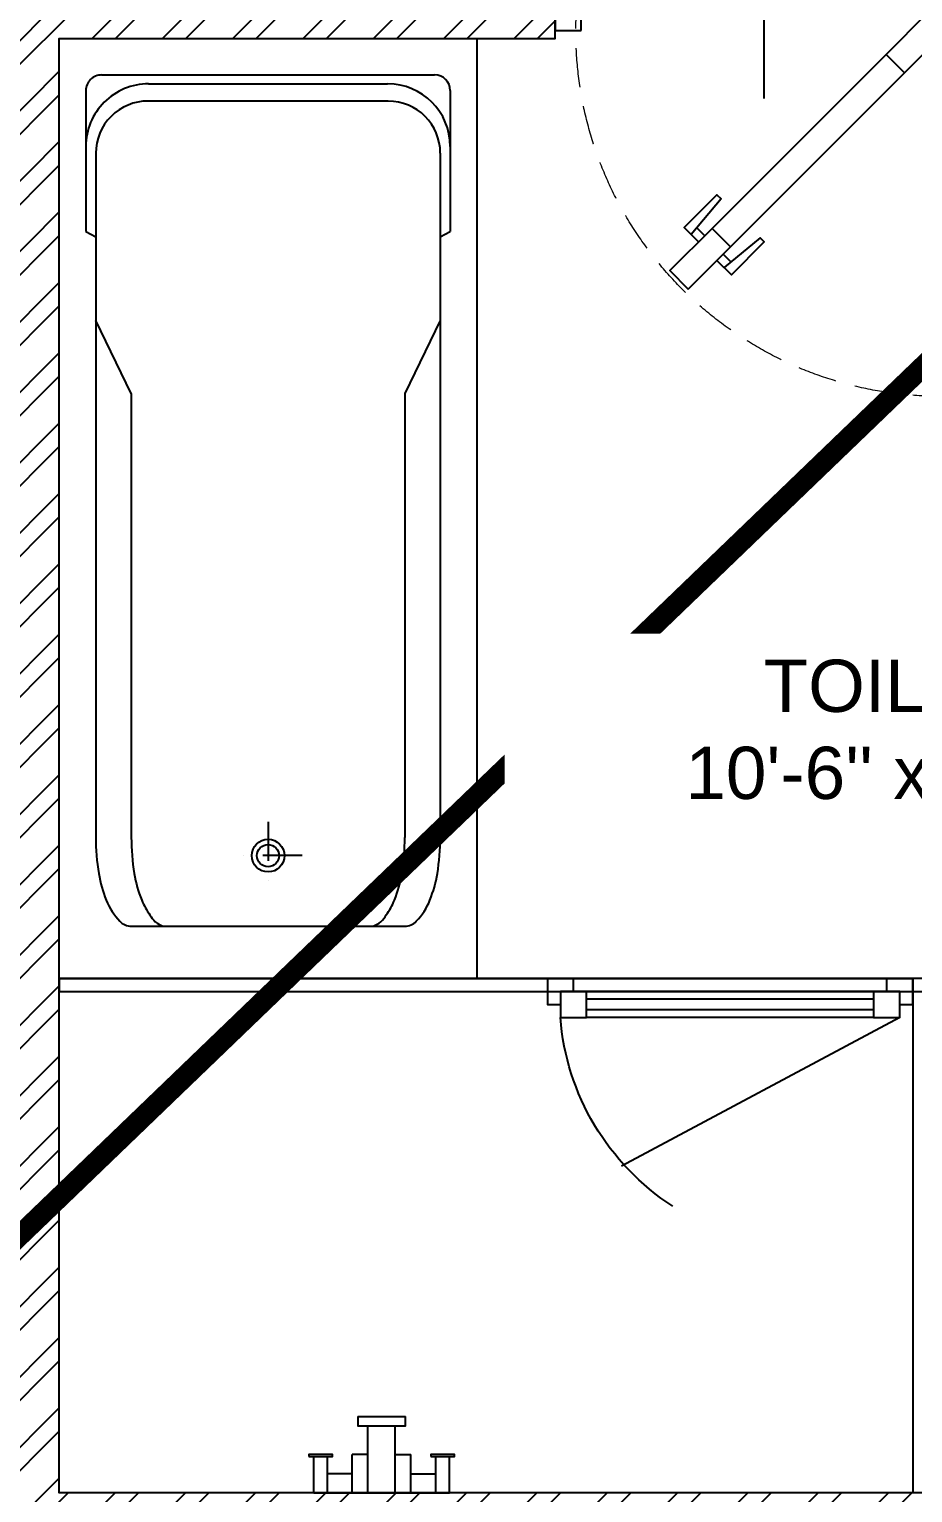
# Model space of a CAD drawing. Header units: millimetres. Extents: x -2842 to 116137, y -21481 to 17561.
# Drawn here: x 5052 to 6745, y 230 to 3033 of the extents above; entities that cross this region are included whole.
import ezdxf
from ezdxf.enums import TextEntityAlignment as Align

# ---------------------------------------------------------------- set-up
doc = ezdxf.new("R2010")
doc.units = ezdxf.units.MM
doc.header["$LTSCALE"] = 150
for name, pattern in [('DASHDOT', [1, 0.5, -0.25, 0, -0.25]), ('DASHED', [0.75, 0.5, -0.25]), ('HIDDEN', [0])]:
    doc.linetypes.add(name, pattern=pattern)
for name, color, linetype in [('ad-Door', 11, 'Continuous'), ('ad-Furniture', 8, 'Continuous'), ('ad-Text main', 7, 'Continuous'), ('ad-Text Main_Door&window Label', 7, 'Continuous'), ('ad-Toilet fixtures', 8, 'Continuous'), ('ad-Wall', 240, 'Continuous'), ('ad-Wall hatch', 8, 'Continuous')]:
    doc.layers.add(name, color=color, linetype=linetype)
doc.layers.add('ad-Glass Sectionline', color=140, linetype='Continuous', true_color=0x00bfff)
doc.layers.add('ad-Primary Roof', color=5, linetype='Continuous', true_color=0x0000ff)
doc.styles.add('New Text Style', font='arial.ttf', dxfattribs={"height": 100})
doc.styles.get("Standard").update_dxf_attribs({"font": 'arial.ttf'})

# ---------------------------------------------------------------- blocks, each defined once
blk = doc.blocks.new('3BHK+_A$0$ad_Shower')
for p, q in [((0, 130, 0), (-69.5, 130, 0)), ((0, -130), (0, 130)), ((0, 103.8, 0), (-69.5, 103.8, 0)), ((-36.4, 55.7, 0), (-36.4, 103.8, 0)), ((-145.8, -45.6), (-145.8, 45.6)), ((0, 55.7, 0), (-72.9, 55.7, 0)), ((-72.9, 26.2, 0), (-72.9, 55.7, 0)), ((0, 26.2, 0), (-128.2, 26.2, 0)), ((0, -26.2, 0), (-128.2, -26.2, 0)), ((-72.9, -26.2, 0), (-72.9, -56.1, 0)), ((0, -56.1, 0), (-72.9, -56.1, 0)), ((-36.4, -56.1, 0), (-36.4, -103.8, 0)), ((0, -103.8, 0), (-69.5, -103.8, 0)), ((0, -130, 0), (-69.5, -130, 0))]:
    blk.add_line(p, q)
blk.add_lwpolyline([(-69.5, 94.1), (-69.5, 139.7), (-72.9, 139.7), (-72.9, 94.1)], close=True)
at = {"elevation": 0}
blk.add_lwpolyline([(-145.8, -45.6), (-128.2, -45.6), (-128.2, 45.6), (-145.8, 45.6)], dxfattribs=at)
blk.add_lwpolyline([(-69.5, -139.7), (-69.5, -94.1), (-72.9, -94.1), (-72.9, -139.7)], close=True, dxfattribs=at)
blk = doc.blocks.new('$ZCDB_AUDIT_GENERATED_C85C')
at = {"color": 8}
for points in [[(675, 75), (141.8, 359.5)], [(625, 75), (75, 75)], [(50, 25), (50, 0), (0, 0), (0, 50), (25, 50)], [(675, 50), (700, 50), (700, 0), (650, 0), (650, 25)], [(700, 0), (0, 0)], [(625, 25), (75, 25)]]:
    blk.add_lwpolyline(points, dxfattribs=at)
for points in [[(75, 25), (25, 25), (25, 75), (75, 75)], [(675, 25), (625, 25), (625, 75), (675, 75)]]:
    blk.add_lwpolyline(points, close=True, dxfattribs=at)
at = {"color": 140}
for points in [[(625, 60), (75, 60)], [(625, 40), (75, 40)]]:
    blk.add_lwpolyline(points, dxfattribs=at)
at = {"color": 8, "linetype": 'HIDDEN'}
blk.add_arc((497.1, 38.3), 473.6, 122.8151, 175.5591, dxfattribs=at)
blk = doc.blocks.new('*U614126')
blk.add_blockref('$ZCDB_AUDIT_GENERATED_C85C', (0, 0))
blk = doc.blocks.new('zw$989B')
at = {"color": 0}
for p, q in [((100, 749), (370, 749)), ((220, 730), (1530, 730)), ((380, 730), (370, 749)), ((540, 730), (680, 662)), ((70, 81), (70, 719)), ((680, 662), (1530, 662)), ((1700, 138), (1700, 662)), ((87, 171), (87, 629)), ((120, 630), (120, 170)), ((680, 138), (540, 70)), ((680, 138), (1530, 138)), ((220, 70), (1530, 70)), ((370, 51), (380, 70)), ((100, 51), (370, 51))]:
    blk.add_line(p, q, dxfattribs=at)
at = {"color": 0, "linetype": 'DASHDOT'}
for p, q in [((1565, 465), (1565, 335)), ((1500, 400), (1630, 400))]:
    blk.add_line(p, q, dxfattribs=at)
at = {"color": 0}
blk.add_lwpolyline([(0, 0), (0, 800), (1800, 800), (1800, 0)], close=True, dxfattribs=at)
for radius in [31.294, 21.294]:
    blk.add_circle((1565, 400), radius, dxfattribs=at)
for centre, radius, start, end in [((100, 719), 30, 90, 180), ((207, 629), 120, 90, 180), ((220, 630), 100, 90, 180), ((1530, 305.926), 424.074, 80.592388, 90), ((1559.313, 482.846), 244.743, 68.198591, 80.592388), ((1603.673, 593.747), 125.298, 46.000099, 68.198591), ((1669.585, 662), 30.415, 0, 46.000099), ((1530, 237.926), 424.074, 80.592388, 90), ((1559.313, 414.846), 244.743, 68.198591, 80.592388), ((1603.673, 525.747), 125.298, 53.421211, 68.198591), ((1657.445, 586.304), 45.184, 19.644745, 62.452929), ((1657.445, 213.696), 45.184, 297.547071, 340.355255), ((207, 171), 120, 180, 270), ((220, 170), 100, 180, 270), ((1603.673, 274.254), 125.298, 291.801409, 306.578789), ((1530, 562.074), 424.074, 270, 279.407612), ((1559.313, 385.155), 244.743, 279.407612, 291.801409), ((1603.673, 206.254), 125.298, 291.801409, 313.999901), ((1669.585, 138), 30.415, 313.999901, 0), ((1559.313, 317.155), 244.743, 279.407612, 291.801409), ((100, 81), 30, 180, 270), ((1530, 494.074), 424.074, 270, 279.407612)]:
    blk.add_arc(centre, radius, start, end, dxfattribs=at)
blk = doc.blocks.new('zw$66EE')
at = {"layer": 'ad-Glass Sectionline'}
blk.add_lwpolyline([(8310, 1215), (5110, 1215), (5110, 1190), (8310, 1190)], close=True, dxfattribs=at)
at = {"layer": 'ad-Toilet fixtures'}
blk.add_lwpolyline([(6745, 230), (5110, 230), (5110, 1215), (6745, 1215)], close=True, dxfattribs=at)
at = {"xscale": -1, "rotation": 179.9999999999999}
blk.add_blockref('*U614126', (6045, 1215), dxfattribs=at)
at = {"layer": 'ad-Toilet fixtures', "rotation": 270}
for name, p in [('zw$989B', (5110, 3015)), ('3BHK+_A$0$ad_Shower', (5727.5, 230))]:
    blk.add_blockref(name, p, dxfattribs=at)
blk = doc.blocks.new('zw$6540')
at = {"layer": 'ad-Text main', "insert": (6703.8, 1691.2), "char_height": 100, "width": 1380.84, "attachment_point": 5, "bg_fill": 2}
blk.add_mtext("TOILET\\P10'-6'' x 9'-2''", dxfattribs=at)
blk = doc.blocks.new('*U638143')
for p, q in [((-463.3, 543.1), (-478.2, 528.2)), ((-528.5, 478), (-513.6, 492.9)), ((-25, 127.8), (-25, 94.4)), ((-8.3, 111.1), (-41.7, 111.1))]:
    blk.add_line(p, q)
for points in [[(-545, 595), (-464.2, 514.2), (-499.5, 478.8), (-580.3, 559.6)], [(-130.8, 180.8), (-464.2, 514.2), (-499.5, 478.8), (-166.2, 145.5)], [(-50, 100), (-130.8, 180.8), (-166.2, 145.5), (-85.4, 64.6)], [(-750, 100), (-750, 50), (-728.6, 50), (-728.6, 35.7), (-728.6, 0), (-800, 0), (-800, 100)], [(-50, 100), (0, 100), (0, 0), (-71.4, 0), (-71.4, 35.7), (-71.4, 50), (-50, 50)]]:
    blk.add_lwpolyline(points, close=True)
for points in [[(-490, 540), (-462.5, 567.5), (-399.7, 504.7), (-407.6, 496.8), (-476.2, 553.8)], [(-525.4, 504.7), (-552.8, 477.2), (-490, 414.3), (-482.2, 422.2), (-539.2, 490.8)]]:
    blk.add_lwpolyline(points)
blk.add_circle((-25, 111.1), 11.1)
at = {"color": 8, "linetype": 'DASHED', "lineweight": 0}
blk.add_arc((-62.1, 102.1), 698.3, 88.1881, 181.8119, dxfattribs=at)
at = {"layer": 'ad-Text Main_Door&window Label'}
blk.add_line((-400, -125), (-400, 230), dxfattribs=at)
blk.add_circle((-400.3, -245), 120, dxfattribs=at)
at = {"layer": 'ad-Text Main_Door&window Label', "style": 'New Text Style'}
blk.add_attdef('D1', text='', height=100, dxfattribs=at).set_placement((-400.3, -245), align=Align.MIDDLE_CENTER)
blk = doc.blocks.new('zw$6266')
at = {"layer": 'ad-Wall hatch', "transparency": 33554610}
h = blk.add_hatch(dxfattribs=at)
h.set_pattern_fill('ANSI32', color=256, scale=10)
h.set_pattern_definition([(45, (388744.33, 102900.03), (-67.35192, 67.35192), []), (45, (388789.235, 102900.03), (-67.35192, 67.35192), [])])
h.paths.add_polyline_path([(230, 8875), (230, 9105), (0, 9105), (0, 8645), (2830, 8645), (2830, 4745), (0, 4745), (0, 0), (9240, 0), (9240, 230), (8540, 230), (8540, 4745), (4780, 4745), (4780, 4515), (4995, 4515), (4995, 3930), (5110, 3930), (5110, 4630), (8310, 4630), (8310, 3130), (6860, 3130), (6860, 3015), (8310, 3015), (8310, 230), (5110, 230), (5110, 3015), (6060, 3015), (6060, 3130), (4995, 3130), (4995, 230), (230, 230), (230, 4515), (3880, 4515), (3880, 4745), (3060, 4745), (3060, 8875)])
at = {"layer": 'ad-Wall'}
blk.add_lwpolyline([(4995, 3930), (5110, 3930), (5110, 4630), (8310, 4630), (8310, 3130), (6860, 3130), (6860, 3015), (8310, 3015), (8310, 230), (5110, 230), (5110, 3015), (6060, 3015), (6060, 3130), (4995, 3130)], dxfattribs=at)
at = {"layer": 'ad-Door', "ltscale": 5}
ref = blk.add_blockref('*U638143', (6860, 3130), dxfattribs=dict(at, xscale=-1, rotation=180))
ref.add_attrib('D1', 'D2', dxfattribs={"layer": 'ad-Text Main_Door&window Label', "height": 100, "style": 'New Text Style'}).set_placement((6459.7, 3375), align=Align.MIDDLE_CENTER)
blk = doc.blocks.new('A$Ca594aa6c')
at = {"layer": 'ad-Primary Roof', "linetype": 'DASHED', "ltscale": 2, "const_width": 40}
blk.add_lwpolyline([(12570, -15450), (2380, -15450), (7475, -10550)], close=True, dxfattribs=at)
blk = doc.blocks.new('1625W-Roof Plan')
blk.add_blockref('A$Ca594aa6c', (0, 13620))
blk = doc.blocks.new('1625_West Villa')
at = {"layer": 'ad-Furniture'}
blk.add_blockref('zw$66EE', (0, 0), dxfattribs=at)
blk.add_blockref('zw$6266', (0, 0))
blk.add_blockref('1625W-Roof Plan', (0, 0))
at = {"layer": 'ad-Text main'}
blk.add_blockref('zw$6540', (0, 0), dxfattribs=at)

msp = doc.modelspace()

# ---------------------------------------------------------------- block references
msp.add_blockref('1625_West Villa', (0, 0))

doc.saveas('drawing.dxf')
